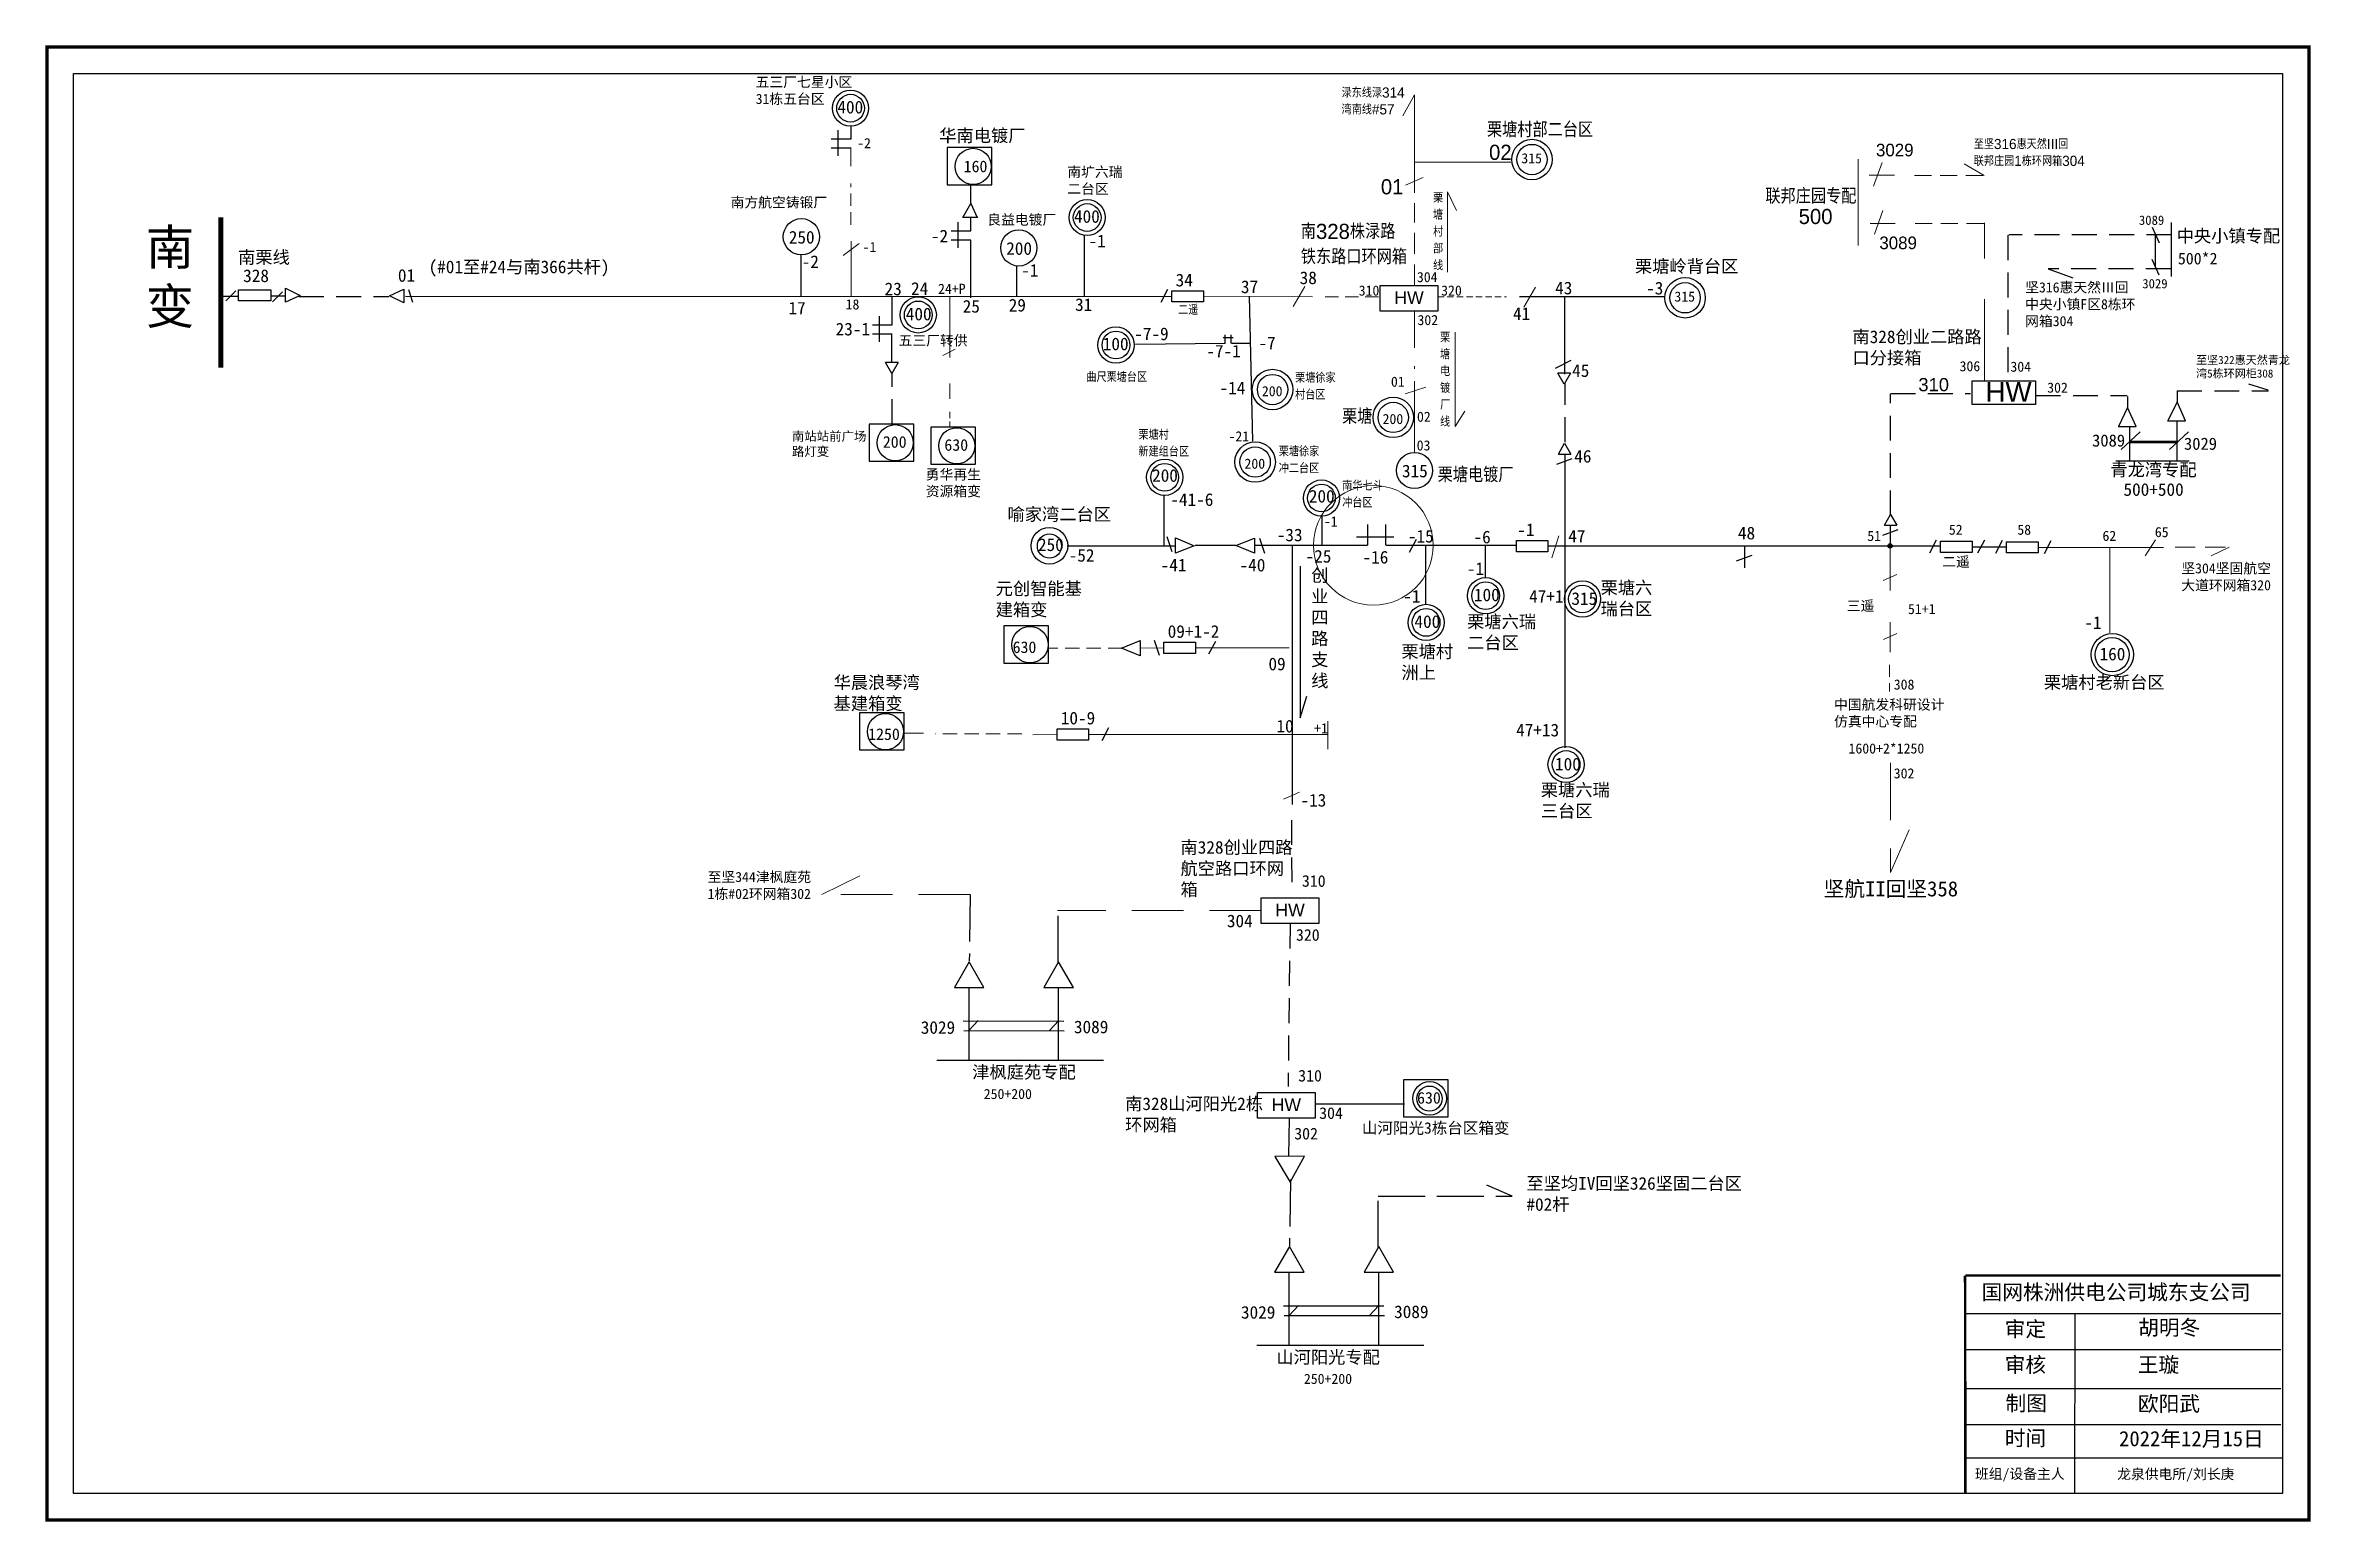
# Model space of a CAD drawing. Extents: x -39 to 409, y -111 to 181.
import ezdxf

# ---------------------------------------------------------------- set-up
doc = ezdxf.new("R2010")
doc.units = 0
doc.header["$LTSCALE"] = 0.774411
doc.linetypes.add('ACAD_ISO02W100', pattern=[15, 12, -3])
doc.linetypes.add('DASHED2', pattern=[9.525, 6.35, -3.175])
doc.layers.get('0').update_dxf_attribs({"linetype": 'CONTINUOUS'})
doc.layers.add('0-RefEdit0', color=7, linetype='CONTINUOUS')
doc.styles.add('hztxt_txtstyle_2.00_0_0', font='', dxfattribs={"height": 2, "bigfont": 'hztxt.shx'})
doc.styles.add('hztxt_txtstyle_2.50_0_0', font='', dxfattribs={"height": 2.5, "bigfont": 'hztxt.shx'})
doc.styles.add('hztxt_txtstyle_200.00_0_0200', font='', dxfattribs={"height": 200, "bigfont": 'hztxt.shx'})
doc.styles.add('hztxt_txtstyle_250.00_0_0250', font='', dxfattribs={"height": 250, "bigfont": 'hztxt.shx'})
doc.styles.add('hztxt_txtstyle_3.00_0_0', font='', dxfattribs={"height": 3, "bigfont": 'hztxt.shx'})
doc.styles.add('hztxt_txtstyle_300.00_0_0300', font='', dxfattribs={"height": 300, "bigfont": 'hztxt.shx'})
doc.styles.add('SimSun_txtstyle_1.60_0_0', font='simsun.ttc', dxfattribs={"height": 1.6})
doc.styles.add('SimSun_txtstyle_2.00_0_0', font='simsun.ttc', dxfattribs={"height": 2})
doc.styles.add('SimSun_txtstyle_2.30_0_0', font='', dxfattribs={"height": 2.3})
doc.styles.add('SimSun_txtstyle_2.50_0_0', font='', dxfattribs={"height": 2.5})
doc.styles.add('SimSun_txtstyle_200.00_0_0200', font='simsun.ttc', dxfattribs={"height": 200})
doc.styles.add('SimSun_txtstyle_3.00_0_0', font='', dxfattribs={"height": 3})
doc.styles.get("Standard").update_dxf_attribs({"font": '', "height": 2.5})
doc.styles.add('仿宋_txtstyle_2.00_0_0', font='simsun.ttc', dxfattribs={"height": 2})
doc.styles.add('仿宋_txtstyle_2.50_0_0', font='simsun.ttc', dxfattribs={"height": 2.5})
doc.styles.add('仿宋_txtstyle_200.00_0_0200', font='simsun.ttc', dxfattribs={"height": 200})
doc.styles.add('仿宋_txtstyle_3.00_0_0', font='simsun.ttc', dxfattribs={"height": 3})
doc.styles.add('字体', font='', dxfattribs={"height": 2.5})
doc.styles.add('宋体_txtstyle_2.00_0_0', font='SIMSUN.TTC', dxfattribs={"height": 2})
doc.styles.add('宋体_txtstyle_200.00_0_0200', font='SIMSUN.TTC', dxfattribs={"height": 200})
doc.styles.add('宋体_txtstyle_3.00_0_0', font='SIMSUN.TTC', dxfattribs={"height": 3})
doc.styles.get('hztxt_txtstyle_2.00_0_0').set_extended_font_data('hztxt')
doc.styles.get('hztxt_txtstyle_2.50_0_0').set_extended_font_data('hztxt')
doc.styles.get('hztxt_txtstyle_200.00_0_0200').set_extended_font_data('hztxt')
doc.styles.get('hztxt_txtstyle_250.00_0_0250').set_extended_font_data('hztxt')
doc.styles.get('hztxt_txtstyle_3.00_0_0').set_extended_font_data('hztxt')
doc.styles.get('hztxt_txtstyle_300.00_0_0300').set_extended_font_data('hztxt')
doc.styles.get('SimSun_txtstyle_2.30_0_0').set_extended_font_data('SimSun')
doc.styles.get('SimSun_txtstyle_2.50_0_0').set_extended_font_data('SimSun')
doc.styles.get('SimSun_txtstyle_3.00_0_0').set_extended_font_data('SimSun')
doc.styles.get('Standard').set_extended_font_data('SimSun')
doc.styles.get('字体').set_extended_font_data('SimSun')

msp = doc.modelspace()

# ---------------------------------------------------------------- hatches: boundary and pattern name
at = {"linetype": 'Continuous'}
h = msp.add_hatch(color=0, dxfattribs=at)
edge = h.paths.add_edge_path()
edge.add_arc((326.1, 82.16), 0.427, 0, 360)

# ---------------------------------------------------------------- linework, layer by layer
at = {"color": 7, "linetype": 'Continuous', "lineweight": 0, "ltscale": 1.30348}
for p, q in [((232.05, 171.31), (229.76, 167.14)), ((232.05, 151.92), (232.05, 171.31)), ((232.05, 158.01), (251.15, 158.01)), ((230.28, 153.45), (233.8, 155.01))]:
    msp.add_line(p, q, dxfattribs=at)
at = {"color": 0, "linetype": 'Continuous'}
for p, q in [((116.78, 162.61), (120.7, 162.61)), ((118.18, 159.27), (118.18, 164.34)), ((120.7, 162.61), (120.7, 165.14)), ((120.7, 160.77), (116.78, 160.77)), ((144.39, 149.7), (144.39, 153.5)), ((142.77, 147.06), (144.39, 149.82)), ((144.39, 149.82), (145.65, 147.06)), ((140.47, 144.41), (144.39, 144.41)), ((141.86, 141.07), (141.86, 146.14)), ((145.77, 147.06), (142.77, 147.06)), ((144.39, 144.41), (144.39, 146.94)), ((166.83, 131.44), (166.83, 143.45)), ((379.33, 141.97), (377.95, 145.08)), ((378.59, 137.32), (378.59, 143.6)), ((381.73, 135.42), (381.73, 146.1)), ((144.39, 142.57), (140.47, 142.57)), ((153.44, 131.46), (153.44, 137.47)), ((379.31, 135.68), (377.93, 138.8)), ((128.83, 125.87), (128.83, 131.41)), ((124.91, 125.87), (128.83, 125.87)), ((126.31, 122.53), (126.31, 127.59)), ((128.83, 124.02), (124.91, 124.02)), ((128.79, 118.48), (128.79, 124.02)), ((194.66, 122.2), (176.96, 122))]:
    msp.add_line(p, q, dxfattribs=at)
at = {"color": 7, "linetype": 'Continuous', "lineweight": 0, "ltscale": 0.431174}
msp.add_line((120.68, 157.23), (120.68, 160.72), dxfattribs=at)
at = {"color": 7, "linetype": 'Continuous', "lineweight": 0, "ltscale": 1.012684}
msp.add_line((319.81, 141.56), (319.81, 158.58), dxfattribs=at)
at = {"color": 7, "linetype": 'DASHED2', "lineweight": 0, "ltscale": 1.012684}
for p, q in [((324.5, 157.97), (322.68, 152.91)), ((326.94, 155.44), (319.74, 155.44)), ((324.67, 148.45), (322.85, 143.39)), ((327.11, 145.92), (319.9, 145.92))]:
    msp.add_line(p, q, dxfattribs=at)
at = {"color": 7, "linetype": 'Continuous', "lineweight": 0, "ltscale": 0.506594}
msp.add_line((344.69, 155.38), (340.74, 157.66), dxfattribs=at)
at = {"color": 7, "linetype": 'DASHED2', "lineweight": 0, "ltscale": 0.502921}
msp.add_line((120.64, 145.65), (120.64, 153.79), dxfattribs=at)
at = {"color": 7, "linetype": 'DASHED2', "lineweight": 0, "ltscale": 0.689216}
for p, q in [((330.9, 155.38), (344.69, 155.38)), ((331.04, 145.92), (344.83, 145.92))]:
    msp.add_line(p, q, dxfattribs=at)
at = {"color": 7, "linetype": 'DASHED2', "lineweight": 0, "ltscale": 0.844655}
msp.add_line((232.08, 133.65), (232.08, 149.88), dxfattribs=at)
at = {"color": 2, "linetype": 'Continuous', "lineweight": 0, "ltscale": 1.117524, "true_color": 0xffff00}
for p, q in [((238.61, 136.27), (238.61, 152.15)), ((238.61, 152.15), (240.4, 148.45))]:
    msp.add_line(p, q, dxfattribs=at)
at = {"color": 7, "linetype": 'DASHED2', "lineweight": 0, "ltscale": 3.281096}
msp.add_line((344.76, 114.8), (344.76, 146.01), dxfattribs=at)
at = {"linetype": 'DASHED2'}
for p, q in [((349.34, 143.58), (349.34, 114.79)), ((381.71, 143.62), (349.6, 143.62)), ((381.58, 136.9), (357.33, 136.9)), ((11.54, 131.49), (29.35, 131.49)), ((128.82, 106.25), (128.82, 116.29)), ((261.84, 102.67), (261.84, 114.46)), ((326.17, 88.23), (326.17, 112.23))]:
    msp.add_line(p, q, dxfattribs=at)
at = {"linetype": 'Continuous'}
for p, q in [((110.83, 131.4), (110.83, 139.62)), ((357.33, 136.9), (362.2, 135.17)), ((-0.9, 132.61), (-2.88, 130.63)), ((6.01, 131.56), (8.85, 131.56)), ((8.33, 132.39), (6.35, 130.41)), ((8.89, 133.09), (11.77, 131.65)), ((8.89, 130.33), (8.89, 133.09)), ((11.77, 131.65), (8.89, 130.33)), ((29.44, 131.62), (32.32, 132.93)), ((32.32, 130.18), (29.44, 131.62)), ((32.32, 132.93), (32.32, 130.18)), ((34.07, 130.29), (33.26, 132.8)), ((183.25, 132.83), (181.91, 130.26)), ((194.23, 123.37), (196.24, 123.37)), ((194.67, 122.18), (194.67, 123.88)), ((195.87, 122.21), (195.87, 123.91)), ((195.88, 122.23), (199.52, 122.23)), ((262.98, 118.79), (259.9, 117.25)), ((263.2, 99.4), (260.13, 98.24)), ((182.62, 82.14), (182.62, 92.28)), ((213.79, 88.06), (213.79, 82.35)), ((222.77, 86.37), (222.76, 82.32)), ((226.34, 86.37), (226.34, 82.31)), ((327.65, 85.35), (324.57, 84.2)), ((326.1, 86.22), (326.1, 82.16)), ((200.43, 82.31), (222.76, 82.31)), ((207.91, 82.35), (207.91, 31.02)), ((220.6, 83.98), (228.01, 83.98)), ((226.48, 82.28), (248.35, 82.28)), ((232.38, 83.44), (231.04, 80.88)), ((234.27, 82.19), (234.27, 70.61)), ((246.04, 82.31), (246.04, 75.82)), ((248.4, 82.28), (252.24, 82.28)), ((258.46, 82.15), (336.07, 82.15)), ((297.31, 82.09), (297.31, 77.85)), ((335.21, 83.32), (333.87, 80.75)), ((342.29, 81.97), (349, 81.95)), ((344.74, 83.32), (343.39, 80.75)), ((348.26, 83.22), (346.92, 80.66)), ((357.86, 83.15), (356.52, 80.59)), ((209.48, 78.15), (209.48, 48.21)), ((298.77, 80.28), (295.7, 79.13)), ((192.72, 63.3), (191.38, 60.74)), ((209.48, 48.21), (210.79, 52.48)), ((171.6, 46.18), (170.25, 43.62)), ((143.97, -5.17), (143.97, -19.4)), ((161.66, -5.16), (161.66, -19.39)), ((142.88, -11.73), (162.73, -11.75)), ((144, -13.64), (145.84, -11.66)), ((159.91, -13.62), (161.75, -11.64)), ((143, -13.64), (162.86, -13.65)), ((137.63, -19.51), (170.62, -19.51)), ((212.41, -28.09), (230.09, -28.09)), ((251.42, -46.35), (246.4, -44.17)), ((207.26, -61.47), (207.26, -75.7)), ((224.96, -61.47), (224.96, -75.7)), ((206.17, -68.04), (226.03, -68.05)), ((206.3, -69.94), (226.15, -69.95)), ((207.29, -69.95), (209.13, -67.96)), ((223.21, -69.93), (225.04, -67.94)), ((340.96, -69.55), (403.32, -69.55)), ((362.6, -69.56), (362.53, -105.11)), ((200.92, -75.81), (233.91, -75.81)), ((340.96, -76.65), (403.32, -76.65)), ((340.96, -84.4), (403.32, -84.4)), ((340.96, -91.51), (403.32, -91.51)), ((341.22, -98.08), (403.59, -98.08))]:
    msp.add_line(p, q, dxfattribs=at)
at = {"color": 7, "linetype": 'Continuous', "lineweight": 0, "ltscale": 0.905258}
for p, q in [((122.28, 141.94), (119.11, 139.58)), ((120.69, 131.41), (120.69, 142.38))]:
    msp.add_line(p, q, dxfattribs=at)
at = {"color": 0}
for p, q in [((144.41, 131.2), (144.41, 142.59)), ((400.8, 112.93), (397.03, 114.1)), ((375.53, 104.69), (371.76, 101.19)), ((385.09, 104.69), (381.32, 101.19)), ((373.26, 102.59), (382.82, 102.59)), ((373.53, 102.84), (383.09, 102.84)), ((196.71, 82.26), (188.72, 82.26))]:
    msp.add_line(p, q, dxfattribs=at)
at = {"linetype": 'ACAD_ISO02W100'}
for p, q in [((-0.41, 131.47), (-3.5, 131.47)), ((144.24, 13.24), (144.07, 0.13)), ((161.61, -0.27), (161.61, 9.95)), ((207.26, -38.42), (207.4, -31.02)), ((207.54, -43.07), (207.36, -56.18)), ((224.9, -56.57), (224.9, -46.35)), ((224.9, -46.35), (251.42, -46.35))]:
    msp.add_line(p, q, dxfattribs=at)
for p, q in [((184.07, 131.39), (32.65, 131.45)), ((281.57, 131.38), (252.82, 131.41)), ((128.76, 116.25), (127.5, 118.39)), ((129.98, 118.41), (128.76, 116.25)), ((261.67, 114.16), (260.43, 116.31)), ((262.91, 116.31), (261.67, 114.16)), ((260.52, 100.28), (261.74, 102.44)), ((261.74, 102.44), (263, 100.3)), ((261.78, 100.2), (261.78, 42.25)), ((324.97, 86.24), (326.19, 88.4)), ((326.19, 88.4), (327.45, 86.26))]:
    msp.add_line(p, q)
at = {"color": 7, "linetype": 'Continuous', "lineweight": 0, "ltscale": 0.271713}
msp.add_line((140.2, 131.4), (140.2, 119.41), dxfattribs=at)
at = {"color": 7, "linetype": 'Continuous', "lineweight": 0, "ltscale": 1.125086}
msp.add_line((190.34, 131.48), (211.93, 131.38), dxfattribs=at)
at = {"color": 7, "linetype": 'Continuous', "lineweight": 0, "ltscale": 0.96458}
for p, q in [((210.39, 133.41), (208.07, 129.45)), ((255.98, 133.29), (253.67, 129.33))]:
    msp.add_line(p, q, dxfattribs=at)
at = {"color": 7, "linetype": 'DASHED2', "lineweight": 0, "ltscale": 0.535878}
msp.add_line((214.42, 131.4), (225.06, 131.4), dxfattribs=at)
at = {"color": 7, "linetype": 'DASHED2', "lineweight": 0, "ltscale": 0.255238}
msp.add_line((236.68, 131.37), (250.28, 131.41), dxfattribs=at)
at = {"color": 7}
for p, q in [((261.7, 131.37), (261.71, 116.12)), ((129.98, 118.41), (127.5, 118.39)), ((262.91, 116.31), (260.43, 116.31)), ((260.52, 100.28), (263, 100.3)), ((370.73, 98.98), (385.2, 98.98)), ((324.97, 86.24), (327.45, 86.26))]:
    msp.add_line(p, q, dxfattribs=at)
at = {"color": 7, "linetype": 'DASHED2', "lineweight": 0, "ltscale": 1.478544}
msp.add_line((232.1, 128.58), (232.1, 117.18), dxfattribs=at)
at = {"color": 7, "linetype": 'Continuous', "lineweight": 0, "ltscale": 0.308205}
msp.add_line((138.82, 119.79), (141.25, 121.05), dxfattribs=at)
at = {"color": 2, "linetype": 'Continuous', "lineweight": 0, "ltscale": 0.652065, "true_color": 0xffff00}
for p, q in [((240.14, 124.39), (240.14, 105.74)), ((240.14, 105.74), (242.03, 108.8))]:
    msp.add_line(p, q, dxfattribs=at)
at = {"color": 7, "linetype": 'Continuous', "lineweight": 0, "ltscale": 0.856125}
msp.add_line((140.2, 114.24), (140.2, 111.26), dxfattribs=at)
at = {"color": 7, "linetype": 'Continuous', "lineweight": 0, "ltscale": 0.652065}
msp.add_line((234.34, 113.56), (230.23, 112.19), dxfattribs=at)
at = {"color": 7, "linetype": 'Continuous', "lineweight": 0, "ltscale": 0.760568}
msp.add_line((232.06, 114.75), (232.06, 100.65), dxfattribs=at)
at = {"color": 0, "linetype": 'DASHED2'}
for p, q in [((326.21, 112.27), (341.96, 112.27)), ((382.82, 112.82), (400.88, 112.82)), ((354.88, 111.91), (372.94, 111.91))]:
    msp.add_line(p, q, dxfattribs=at)
at = {"color": 0, "linetype": 'ByBlock', "lineweight": -2}
for p, q in [((382.82, 112.82), (382.82, 110.64)), ((373.05, 111.71), (373.05, 109.53)), ((373.43, 105.76), (373.43, 98.98)), ((382.78, 106.8), (382.78, 98.98))]:
    msp.add_line(p, q, dxfattribs=at)
at = {"color": 7, "linetype": 'DASHED2', "lineweight": 0, "ltscale": 0.264236}
msp.add_line((140.25, 108.69), (140.25, 105.7), dxfattribs=at)
at = {"color": 0, "lineweight": -2}
for p, q in [((373.05, 109.53), (371.23, 105.75)), ((374.72, 105.75), (373.05, 109.53)), ((382.82, 110.64), (381, 106.86)), ((384.49, 106.86), (382.82, 110.64)), ((371.19, 105.75), (374.72, 105.75)), ((380.96, 106.86), (384.49, 106.86))]:
    msp.add_line(p, q, dxfattribs=at)
at = {"color": 0, "linetype": 'ByBlock', "ltscale": 2}
for p, q in [((184.89, 82.14), (163.42, 82.14)), ((184.19, 80.99), (183.21, 83.93)), ((184.84, 80.73), (184.84, 83.73)), ((184.84, 83.73), (188.52, 82.2)), ((188.52, 82.2), (184.84, 80.73)), ((196.75, 82.24), (200.43, 83.71)), ((200.43, 80.7), (196.75, 82.24)), ((200.43, 83.71), (200.43, 80.7)), ((201.41, 83.71), (202.4, 80.76)), ((174.16, 61.98), (177.84, 63.45)), ((177.84, 63.45), (177.84, 60.45)), ((180.59, 63.52), (181.58, 60.58)), ((177.84, 60.45), (174.16, 61.98))]:
    msp.add_line(p, q, dxfattribs=at)
at = {"color": 7, "linetype": 'Continuous', "lineweight": 0, "ltscale": 1.034338}
msp.add_line((260.59, 84.15), (259.25, 79.81), dxfattribs=at)
at = {"color": 7, "linetype": 'Continuous', "lineweight": 0, "ltscale": 1.040413}
msp.add_line((326.1, 82.16), (326.1, 73.35), dxfattribs=at)
at = {"color": 7, "linetype": 'Continuous', "lineweight": 0, "ltscale": 1.188643}
msp.add_line((355.35, 81.88), (380.12, 81.88), dxfattribs=at)
at = {"color": 7, "linetype": 'Continuous', "lineweight": 0, "ltscale": 2.429004}
msp.add_line((369.56, 81.94), (369.56, 65.01), dxfattribs=at)
at = {"color": 7, "linetype": 'Continuous', "lineweight": 0, "ltscale": 1.100595}
msp.add_line((378.59, 83.39), (376.5, 80.2), dxfattribs=at)
at = {"color": 7, "linetype": 'DASHED2', "lineweight": 0, "ltscale": 0.80897}
for p, q in [((382.42, 81.93), (393.14, 81.93)), ((393.14, 81.93), (389.33, 80.05))]:
    msp.add_line(p, q, dxfattribs=at)
at = {"color": 7, "linetype": 'Continuous', "lineweight": 0, "ltscale": 0.321115}
for p, q in [((327.41, 76.52), (324.75, 75.33)), ((327.46, 64.85), (324.79, 63.66))]:
    msp.add_line(p, q, dxfattribs=at)
at = {"color": 7, "linetype": 'Continuous', "lineweight": 0, "ltscale": 0.535192}
msp.add_line((326.1, 67.11), (326.1, 61.19), dxfattribs=at)
at = {"color": 7, "linetype": 'DASHED2', "lineweight": 0, "ltscale": 0.576206}
for p, q in [((174.33, 61.96), (159.57, 61.96)), ((154.43, 45.03), (137.42, 45.03))]:
    msp.add_line(p, q, dxfattribs=at)
at = {"color": 7, "linetype": 'DASHED2', "lineweight": 0, "ltscale": 1.411059}
for p, q in [((182.54, 62.02), (177.77, 61.97)), ((161.42, 44.9), (156.64, 44.85))]:
    msp.add_line(p, q, dxfattribs=at)
at = {"color": 7, "linetype": 'Continuous', "lineweight": 0, "ltscale": 0.507981}
for p, q in [((188.77, 62.02), (207.32, 62.02)), ((167.64, 44.9), (207.92, 44.9))]:
    msp.add_line(p, q, dxfattribs=at)
at = {"color": 7, "linetype": 'DASHED2', "lineweight": 0, "ltscale": 0.495548}
msp.add_line((326, 58.69), (326, 53.38), dxfattribs=at)
at = {"color": 7, "linetype": 'DASHED2', "lineweight": 0, "ltscale": 1.008632}
msp.add_line((135.01, 45.12), (131.14, 45.12), dxfattribs=at)
at = {"color": 7, "linetype": 'Continuous', "lineweight": 0, "ltscale": 0.886306}
msp.add_line((207.92, 44.9), (214.94, 44.9), dxfattribs=at)
at = {"color": 7, "linetype": 'Continuous', "lineweight": 0, "ltscale": 0.151973}
msp.add_line((214.97, 47.54), (214.97, 41.99), dxfattribs=at)
at = {"color": 7, "linetype": 'DASHED2', "lineweight": 0, "ltscale": 2.294203}
for p, q in [((326.19, 39.26), (326.19, 17.58)), ((326.19, 17.58), (329.87, 26.07))]:
    msp.add_line(p, q, dxfattribs=at)
at = {"color": 7, "linetype": 'Continuous', "lineweight": 0, "ltscale": 0.582436}
msp.add_line((209.37, 33.47), (206.16, 32.13), dxfattribs=at)
at = {"color": 7, "linetype": 'DASHED2'}
for p, q in [((207.74, 27.98), (207.83, 13.8)), ((207.47, 7.53), (207.08, -24.69))]:
    msp.add_line(p, q, dxfattribs=at)
at = {"color": 7, "linetype": 'DASHED2', "lineweight": 0, "ltscale": 2.081638}
for p, q in [((114.92, 13.24), (122.42, 16.98)), ((144.24, 13.24), (114.92, 13.24)), ((201.77, 10.07), (161.54, 10.07))]:
    msp.add_line(p, q, dxfattribs=at)
at = {"linetype": 'Continuous', "const_width": 0.65}
msp.add_lwpolyline([(-38.25, 180.78), (408.91, 180.78), (408.91, -110.37), (-38.25, -110.37)], close=True, dxfattribs=at)
at = {"linetype": 'Continuous'}
for points in [[(-32.99, 175.52), (403.65, 175.52), (403.65, -105.11), (-32.99, -105.11)], [(184.11, 132.58), (190.34, 132.58), (190.34, 130.39), (184.11, 130.39)], [(252.24, 83.2), (258.47, 83.2), (258.47, 81), (252.24, 81)], [(336.07, 83.07), (342.29, 83.07), (342.29, 80.88), (336.07, 80.88)], [(349.12, 82.98), (355.35, 82.98), (355.35, 80.78), (349.12, 80.78)], [(182.54, 63.12), (188.77, 63.12), (188.77, 60.92), (182.54, 60.92)], [(161.42, 46), (167.64, 46), (167.64, 43.8), (161.42, 43.8)], [(144.05, -0.03), (141.12, -5.1), (146.98, -5.1)], [(161.74, -0.02), (158.81, -5.09), (164.67, -5.09)], [(210.33, -38.47), (204.48, -38.54), (207.47, -43.58)], [(207.34, -56.33), (204.41, -61.4), (210.27, -61.4)], [(225.04, -56.33), (222.11, -61.4), (227.96, -61.4)]]:
    msp.add_lwpolyline(points, close=True, dxfattribs=at)
for points, const_width in [([(-3.9, 117.42), (-3.9, 147.11)], 1), ([(340.92, -62.05), (340.98, -105.11)], 0.5), ([(340.96, -62.05), (403.32, -62.05)], 0.5)]:
    msp.add_lwpolyline(points, dxfattribs=dict(at, const_width=const_width))
at = {"color": 0, "linetype": 'ACAD_ISO02W100'}
msp.add_lwpolyline([(5.99, 132.8), (5.99, 130.59), (-0.41, 130.59), (-0.41, 132.8)], close=True, dxfattribs=at)
for points in [[(225.28, 133.65), (236.68, 133.65), (236.68, 128.58), (225.28, 128.58)], [(201.77, 12.6), (213.17, 12.6), (213.17, 7.53), (201.77, 7.53)], [(201.03, -25.89), (212.43, -25.89), (212.43, -30.96), (201.03, -30.96)]]:
    msp.add_lwpolyline(points, close=True)
at = {"color": 0, "linetype": 'Continuous'}
msp.add_lwpolyline([(354.87, 114.8), (354.87, 110.1), (342.35, 110.1), (342.35, 114.8)], close=True, dxfattribs=at)
at = {"linetype": 'Continuous'}
for centre, radius in [((120.6, 168.68), 3.58), ((120.6, 168.68), 2.74), ((167.37, 147.07), 3.58), ((167.37, 147.07), 2.74), ((110.88, 143.27), 3.58), ((153.86, 141.05), 3.58), ((133.98, 127.82), 3.58), ((133.98, 127.82), 2.74), ((173.07, 121.87), 3.58), ((173.07, 121.87), 2.74), ((182.7, 95.73), 3.58), ((232.09, 97.07), 3.58), ((182.7, 95.73), 2.74), ((213.69, 91.62), 3.58), ((213.69, 91.62), 2.74), ((246.15, 72.32), 3.58), ((246.15, 72.32), 2.74), ((265.28, 71.67), 3.58), ((265.28, 71.67), 2.74), ((234.38, 67.04), 3.58), ((234.38, 67.04), 2.74), ((262.05, 38.96), 3.58), ((262.05, 38.96), 2.74), ((235.08, -27.03), 3.32)]:
    msp.add_circle(centre, radius, dxfattribs=at)
at = {"color": 7}
for centre, radius in [((255.31, 158.53), 4), ((255.31, 158.53), 3), ((285.57, 131.2), 4), ((285.57, 131.2), 3), ((204.02, 113.07), 4), ((204.02, 113.07), 3), ((227.88, 107.56), 4), ((227.88, 107.56), 3), ((200.58, 98.74), 4), ((200.58, 98.74), 3)]:
    msp.add_circle(centre, radius, dxfattribs=at)
at = {"color": 0, "linetype": 'Continuous'}
for centre, radius in [((144.84, 157.17), 3.58), ((129.43, 102.55), 3.58), ((141.6, 101.95), 3.58), ((156.07, 62.64), 3.58), ((127.51, 45.45), 3.58), ((235.04, -27.08), 2.49)]:
    msp.add_circle(centre, radius, dxfattribs=at)
at = {"color": 12, "linetype": 'Continuous', "lineweight": 0, "ltscale": 0.826269, "true_color": 0xc00000}
msp.add_circle((223.96, 82.28), 11.82, dxfattribs=at)
at = {"color": 0}
for centre, radius in [((159.91, 82.2), 3.63), ((159.92, 82.15), 2.39)]:
    msp.add_circle(centre, radius, dxfattribs=at)
at = {"color": 1, "linetype": 'Continuous'}
msp.add_circle((326.1, 82.16), 0.427, dxfattribs=at)
at = {"color": 7, "linetype": 'Continuous'}
for centre, radius in [((370.02, 60.68), 4.18), ((369.98, 60.67), 3.37)]:
    msp.add_circle(centre, radius, dxfattribs=at)
at = {"layer": '0-RefEdit0', "ltscale": 2}
msp.add_line((200.09, 102.84), (199.49, 131.54), dxfattribs=at)
at = {"layer": '0-RefEdit0', "color": 0, "linetype": 'ByBlock', "ltscale": 2}
for points in [[(148.52, 160.88), (139.68, 160.88), (139.68, 153.56), (148.52, 153.56)], [(133.12, 106.25), (124.27, 106.25), (124.27, 98.93), (133.12, 98.93)], [(145.28, 105.66), (136.44, 105.66), (136.44, 98.34), (145.28, 98.34)], [(159.75, 66.34), (150.91, 66.34), (150.91, 59.02), (159.75, 59.02)], [(131.19, 49.15), (122.35, 49.15), (122.35, 41.83), (131.19, 41.83)], [(238.73, -23.37), (229.89, -23.37), (229.89, -30.69), (238.73, -30.69)]]:
    msp.add_lwpolyline(points, close=True, dxfattribs=at)

# ---------------------------------------------------------------- texts
for s, height, p in [('400', 2.5, (118, 167.64)), ('400', 2.5, (164.77, 146.03)), ('-1', 2.5, (167.63, 141.17)), ('-2', 2.5, (110.94, 137.09)), ('-1', 2.5, (154.32, 135.37)), ('34', 2.5, (184.86, 133.46)), ('43', 2.5, (259.88, 131.89)), ('17', 2.5, (108.33, 127.91)), ('23', 2.5, (127.33, 131.72)), ('24', 2.5, (132.56, 131.78)), ('24+P', 2, (137.9, 131.98)), ('29', 2.5, (151.87, 128.49)), ('31', 2.5, (164.99, 128.6)), ('-3', 2.5, (277.87, 131.86)), ('23-1', 2.5, (117.65, 123.77)), ('400', 2.5, (131.52, 126.75)), ('41', 2.5, (251.55, 126.81)), ('100', 2.5, (170.46, 120.84)), ('-7-9', 2.5, (176.68, 122.83)), ('-7-1', 2.5, (190.93, 119.41)), ('-7', 2.5, (201.23, 121.01)), ('-1', 2.5, (364.5, 65.75)), ('09+1-2', 2.5, (183.29, 64)), ('10-9', 2.5, (162.16, 46.88))]:
    msp.add_text(s, height=height).set_placement(p)
at = {"color": 7}
for s, height, p in [('315', 2, (253.2, 157.78)), ('37', 2.5, (197.77, 132.13)), ('38', 2.5, (209.38, 133.91)), ('315', 2, (283.46, 130.45)), ('-14', 2.5, (193.54, 112.13)), ('200', 2, (201.91, 111.75)), ('200', 2, (225.77, 106.25)), ('200', 2, (198.47, 97.42))]:
    msp.add_text(s, height=height, dxfattribs=at).set_placement(p)
for s, style, p in [('南方航空铸锻厂', '仿宋_txtstyle_2.00_0_0', (96.89, 149.07)), ('良益电镀厂', '字体', (147.62, 145.65)), ('五三厂转供', '字体', (130.1, 121.78)), ('曲尺栗塘台区', 'hztxt_txtstyle_2.00_0_0', (167.22, 114.56))]:
    msp.add_text(s, height=2, dxfattribs=dict(style=style)).set_placement(p)
at = {"color": 0}
for s, p in [('-2', (136.48, 142.16)), ('25', (142.77, 128.27))]:
    msp.add_text(s, height=2.5, dxfattribs=at).set_placement(p)
at = {"color": 7, "style": '字体'}
msp.add_text('栗塘岭背台区', height=2.5, dxfattribs=at).set_placement((275.65, 136.2))
at = {"color": 7, "linetype": 'Continuous', "lineweight": 0, "ltscale": 0.570466, "char_height": 2, "attachment_point": 1}
for s, insert, style in [('五三厂七星小区^M^J31栋五台区', (101.84, 174.85), '仿宋_txtstyle_200.00_0_0200'), ('-2', (121.9, 162.77), '仿宋_txtstyle_2.00_0_0'), ('-1', (122.99, 142.24), '仿宋_txtstyle_200.00_0_0200'), ('18', (119.62, 130.9), '仿宋_txtstyle_200.00_0_0200')]:
    msp.add_mtext(s, dxfattribs=dict(at, insert=insert, style=style))
at = {"color": 1, "linetype": 'Continuous', "lineweight": 0, "ltscale": 2.345343, "true_color": 0xff0000, "insert": (217.67, 172.78), "char_height": 2, "attachment_point": 1, "style": 'hztxt_txtstyle_2.00_0_0'}
msp.add_mtext('渌东线渌314^M^J湾南线#57', dxfattribs=at)
at = {"color": 7, "linetype": 'Continuous', "lineweight": 0, "ltscale": 1.30348, "insert": (246.4, 165.93), "char_height": 3, "attachment_point": 1, "style": 'hztxt_txtstyle_3.00_0_0'}
msp.add_mtext('栗塘村部二台区', dxfattribs=at)
at = {"attachment_point": 1}
for s, insert, char_height, width, style in [('华南电镀厂', (138.13, 164.53), 2.5, 18.3744, '字体'), ('{\\fSimSun|b0|i0|c134|p2;南圹六瑞二台区}', (163.44, 157.08), 2, 12.533, '字体'), ('{\\fSimSun|b0|i0|c134|p2;南站站前广场路灯变}', (109.01, 104.75), 1.8, 16.2743, '字体'), ('栗塘村^M^J新建组台区', (177.51, 105.16), 2, 27.9495, 'hztxt_txtstyle_2.00_0_0'), ('315', (229.6, 98.22), 2.5, 4.9053, 'SimSun_txtstyle_2.50_0_0'), ('元创智能基建箱变', (149.29, 74.98), 2.5, 18.3744, 'SimSun_txtstyle_2.50_0_0'), ('栗塘六瑞台区', (268.86, 75.17), 2.5, 12.9548, '字体'), ('栗塘六瑞二台区', (242.48, 68.46), 2.5, 14.6659, '字体'), ('华晨浪琴湾基建箱变', (117.25, 56.43), 2.5, 18.3744, 'SimSun_txtstyle_2.50_0_0'), ('100', (259.86, 40.29), 2.5, 6.5195, 'SimSun_txtstyle_2.50_0_0'), ('栗塘六瑞三台区', (257.04, 35.19), 2.5, 14.6659, '字体'), ('南328创业四路航空路口环网箱                                       ', (185.82, 23.84), 2.5, 22.6522, 'SimSun_txtstyle_2.50_0_0'), ('南328山河阳光2栋环网箱', (174.88, -26.84), 2.5, 27.9495, 'SimSun_txtstyle_2.50_0_0'), ('山河阳光3栋台区箱变', (221.69, -31.75), 2.25, 42.0798, '字体')]:
    msp.add_mtext(s, dxfattribs=dict(at, insert=insert, char_height=char_height, width=width, style=style))
at = {"color": 7, "linetype": 'Continuous', "lineweight": 0, "ltscale": 1.117524, "char_height": 3, "attachment_point": 1, "style": 'hztxt_txtstyle_300.00_0_0300'}
for s, insert in [('02', (246.82, 161.46)), ('01', (225.43, 154.65))]:
    msp.add_mtext(s, dxfattribs=dict(at, insert=insert))
at = {"color": 7, "linetype": 'Continuous', "lineweight": 0, "ltscale": 1.339835, "attachment_point": 1}
for s, insert, char_height, style in [('3029', (323.3, 161.66), 2.5, 'hztxt_txtstyle_2.50_0_0'), ('联邦庄园专配', (301.44, 152.8), 3, 'hztxt_txtstyle_3.00_0_0'), ('500', (308.02, 148.78), 3, 'hztxt_txtstyle_300.00_0_0300'), ('3089', (323.97, 143.31), 2.5, 'hztxt_txtstyle_250.00_0_0250')]:
    msp.add_mtext(s, dxfattribs=dict(at, insert=insert, char_height=char_height, style=style))
at = {"color": 2, "linetype": 'Continuous', "lineweight": 0, "ltscale": 1.339835, "true_color": 0xffff00, "insert": (342.63, 162.6), "char_height": 2, "attachment_point": 1, "style": 'hztxt_txtstyle_2.00_0_0'}
msp.add_mtext('至坚316惠天然III回^M^J联邦庄园1栋环网箱304', dxfattribs=at)
at = {"color": 0, "attachment_point": 1}
for s, insert, char_height, width in [('160', (142.96, 158.33), 2.3, 4.9053), ('200', (126.98, 103.86), 2.3, 4.9053), ('3089', (366.02, 104.2), 2.4, 14.8084), ('3029', (384.19, 103.56), 2.4, 14.8084), ('青龙湾专配', (369.64, 98.47), 2.5, 54), ('500+500', (372.23, 94.56), 2.5, 54), ('-41-6', (183.82, 92.57), 2.5, 7.8834), ('250', (157.65, 83.65), 2.5, 3.8286), ('-52', (163.72, 81.55), 2.5, 7.8834), ('-41', (181.9, 79.62), 2.5, 7.8834), ('-40', (197.5, 79.62), 2.5, 7.8834), ('630', (232.59, -25.77), 2.3, 4.9053)]:
    msp.add_mtext(s, dxfattribs=dict(at, insert=insert, char_height=char_height, width=width))
at = {"color": 2, "linetype": 'Continuous', "lineweight": 0, "ltscale": 1.117524, "true_color": 0xffff00, "insert": (235.75, 151.98), "char_height": 2, "attachment_point": 1, "style": 'hztxt_txtstyle_2.00_0_0'}
msp.add_mtext('栗^M^J塘^M^J村^M^J部^M^J线', dxfattribs=at)
at = {"linetype": 'Continuous', "attachment_point": 1}
for s, insert, char_height, width, style in [('南 \\P变', (-18.72, 144.69), 7, 27.4955, '字体'), ('(#01至#24与南366共杆)', (37.19, 138.57), 2.5, 46.7533, '字体'), ('国网株洲供电公司城东支公司', (344.18, -63.84), 3, 82.0179, '仿宋_txtstyle_3.00_0_0'), ('审定', (348.75, -71.11), 3, 23.4615, '字体'), ('胡明冬', (375.15, -70.82), 3, 23.4615, 'SimSun_txtstyle_3.00_0_0'), ('审核', (348.75, -78.17), 3, 23.4615, '字体'), ('王璇', (375.06, -78.16), 3, 33.0539, 'SimSun_txtstyle_3.00_0_0'), ('制图', (348.91, -85.79), 3, 23.4615, '字体'), ('欧阳武', (375.09, -85.87), 3, 23.4615, 'SimSun_txtstyle_3.00_0_0'), ('时间', (348.75, -92.68), 3, 23.4615, '字体'), ('2022年12月15日', (371.36, -92.79), 3, 31.0475, 'SimSun_txtstyle_3.00_0_0')]:
    msp.add_mtext(s, dxfattribs=dict(at, insert=insert, char_height=char_height, width=width, style=style))
at = {"attachment_point": 1}
for s, insert, char_height, width in [('250', (108.39, 144.42), 2.5, 4.9053), ('3089', (375.28, 147.46), 1.84, 3.8702), ('200', (151.37, 142.2), 2.5, 4.9053), ('500*2', (382.99, 140.11), 2.3, 4.8377), ('3029', (375.95, 134.92), 1.84, 3.8702), ('200', (180.21, 97.33), 2.5, 4.9053), ('{\\fKaiTi_GB2312|b0|i0|c134|p49;喻家湾二台区}', (151.63, 89.67), 2.5, 22.8121), ('200', (211.2, 93.23), 2.5, 4.9053), ('{\\fKaiTi_GB2312|b0|i0|c134|p49;创\\P业\\P四\\P路\\P支\\P线}', (211.66, 77.61), 2.5, 22.8121), ('47+13', (252.17, 47.01), 2.5, 11.7057)]:
    msp.add_mtext(s, dxfattribs=dict(at, insert=insert, char_height=char_height, width=width))
at = {"color": 7, "linetype": 'Continuous', "lineweight": 0, "ltscale": 1.724574, "insert": (209.61, 145.83), "char_height": 3, "attachment_point": 1, "style": 'hztxt_txtstyle_300.00_0_0300'}
msp.add_mtext('南328株渌路^M^J铁东路口环网箱', dxfattribs=at)
at = {"color": 7, "attachment_point": 1}
for s, insert, char_height, width, style in [('中央小镇专配', (382.74, 144.69), 2.5, 22.4024, '字体'), ('栗塘徐家^M^J村台区', (208.48, 116.42), 2, 14.4423, 'hztxt_txtstyle_2.00_0_0'), ('630', (139.15, 103.27), 2.3, 4.9053, 'SimSun_txtstyle_2.30_0_0'), ('南华七斗^M^J冲台区', (217.79, 95.08), 2, 32.0995, 'hztxt_txtstyle_2.00_0_0'), ('-1', (214.16, 87.99), 2, 7.8834, 'SimSun_txtstyle_2.00_0_0'), ('51', (321.59, 85.14), 2, 20.3799, '宋体_txtstyle_2.00_0_0'), ('630', (152.64, 63.3), 2.3, 4.9053, 'SimSun_txtstyle_2.30_0_0'), ('栗塘村洲上', (229.49, 62.54), 2.5, 12.3859, '字体'), ('09', (203.21, 60.08), 2.5, 7.8834, 'SimSun_txtstyle_2.50_0_0'), ('1250', (124.08, 46.11), 2.3, 4.9053, 'SimSun_txtstyle_2.30_0_0'), ('10', (204.79, 47.79), 2.5, 7.8834, 'SimSun_txtstyle_2.50_0_0')]:
    msp.add_mtext(s, dxfattribs=dict(at, insert=insert, char_height=char_height, width=width, style=style))
at = {"color": 0, "linetype": 'Continuous', "insert": (-0.47, 140.47), "char_height": 2.5, "width": 10.4716, "attachment_point": 1, "style": '字体'}
msp.add_mtext('南栗线', dxfattribs=at)
at = {"color": 0, "linetype": 'Continuous', "insert": (0.53, 136.81), "char_height": 2.5, "width": 5.6554, "attachment_point": 1}
msp.add_mtext('328', dxfattribs=at)
at = {"linetype": 'Continuous', "insert": (31.12, 136.87), "char_height": 2.5, "width": 5.6554, "attachment_point": 1}
msp.add_mtext('01', dxfattribs=at)
at = {"color": 7, "linetype": 'Continuous', "lineweight": 0, "ltscale": 0.532276, "char_height": 2, "attachment_point": 1}
for s, insert, style in [('304', (232.56, 136.3), '仿宋_txtstyle_200.00_0_0200'), ('302', (232.67, 127.81), '仿宋_txtstyle_2.00_0_0')]:
    msp.add_mtext(s, dxfattribs=dict(at, insert=insert, style=style))
at = {"color": 2, "true_color": 0xffff00, "attachment_point": 1}
for s, insert, char_height, width, style in [('坚316惠天然Ⅲ回中央小镇F区8栋环网箱304', (352.79, 134.27), 2, 22.6522, 'SimSun_txtstyle_2.00_0_0'), ('至坚322惠天然青龙湾5栋环网柜308', (386.59, 119.71), 1.6, 20.0757, 'SimSun_txtstyle_1.60_0_0')]:
    msp.add_mtext(s, dxfattribs=dict(at, insert=insert, char_height=char_height, width=width, style=style))
at = {"color": 2, "linetype": 'Continuous', "lineweight": 0, "ltscale": 1.139916, "true_color": 0xffff00, "insert": (185.35, 129.85), "char_height": 2, "attachment_point": 1, "style": 'hztxt_txtstyle_200.00_0_0200'}
msp.add_mtext('二遥', dxfattribs=at)
at = {"color": 7, "linetype": 'DASHED2', "lineweight": 0, "ltscale": 0.844655, "char_height": 2, "attachment_point": 1}
for s, insert, style in [('310', (221.05, 133.64), 'SimSun_txtstyle_200.00_0_0200'), ('320', (237.35, 133.64), 'SimSun_txtstyle_2.00_0_0')]:
    msp.add_mtext(s, dxfattribs=dict(at, insert=insert, style=style))
at = {"color": 7, "linetype": 'Continuous', "char_height": 2.5, "attachment_point": 1}
for s, insert, width, style in [('{\\fArial|b0|i0|c0|p32;HW}', (228.09, 132.49), 10.9804, '字体'), ('160', (367.5, 62.05), 10.9804, '字体'), ('栗塘村老新台区', (356.49, 56.46), 26.1451, '字体'), ('{\\fArial|b0|i0|c0|p32;HW}', (204.57, 11.44), 10.9804, '字体'), ('{\\fArial|b0|i0|c0|p32;HW}', (203.83, -27.05), 10.9804, '字体'), ('{\\C0;山河阳光专配\\P}', (204.77, -76.93), 30.8097, 'SimSun_txtstyle_2.50_0_0')]:
    msp.add_mtext(s, dxfattribs=dict(at, insert=insert, width=width, style=style))
at = {"color": 2, "linetype": 'Continuous', "lineweight": 0, "ltscale": 0.652065, "true_color": 0xffff00, "insert": (237.14, 124.4), "char_height": 2, "attachment_point": 1, "style": 'hztxt_txtstyle_2.00_0_0'}
msp.add_mtext('栗^M^J塘^M^J电^M^J镀^M^J厂^M^J线', dxfattribs=at)
at = {"color": 0, "lineweight": -2, "insert": (318.65, 124.75), "char_height": 2.5, "width": 26.06, "attachment_point": 1, "style": '字体'}
msp.add_mtext('{\\fSimSun|b0|i0|c134|p2;南328创业二路路口分接箱}', dxfattribs=at)
at = {"color": 7, "char_height": 2.5, "attachment_point": 1}
for s, insert, width in [('45', (263.24, 118.07), 5.2556), ('46', (263.66, 101.13), 7.8038), ('-33', (204.85, 85.58), 7.8834), ('-15', (230.77, 85.33), 7.8834), ('-6', (243.75, 85.18), 7.8834), ('-1', (252.4, 86.6), 4.4593), ('47', (262.48, 85.34), 4.4593), ('48', (296.02, 85.96), 4.4593), ('-25', (210.55, 81.36), 7.8834), ('-16', (221.81, 81.18), 7.8834), ('-1', (242.42, 78.91), 4.4593), ('-1', (229.85, 73.45), 4.4593), ('100', (243.83, 73.74), 3.8286), ('47+1', (254.74, 73.44), 11.7057), ('315', (263.1, 73), 6.5195), ('400', (232.07, 68.46), 3.8286), ('-13', (209.54, 33.15), 7.8834)]:
    msp.add_mtext(s, dxfattribs=dict(at, insert=insert, width=width))
at = {"color": 7, "linetype": 'Continuous', "lineweight": 0, "ltscale": 1.012684, "insert": (339.83, 118.68), "char_height": 2, "attachment_point": 1, "style": '仿宋_txtstyle_2.00_0_0'}
msp.add_mtext('306', dxfattribs=at)
at = {"color": 7, "lineweight": -2, "char_height": 2, "width": 35.1144, "attachment_point": 1, "style": 'SimSun_txtstyle_2.00_0_0'}
for s, insert in [('304', (349.88, 118.59)), ('302', (357.15, 114.45))]:
    msp.add_mtext(s, dxfattribs=dict(at, insert=insert))
at = {"color": 7, "linetype": 'Continuous', "lineweight": 0, "ltscale": 0.652065, "attachment_point": 1}
for s, insert, char_height, style in [('01', (227.42, 115.62), 2, '仿宋_txtstyle_2.00_0_0'), ('栗塘', (217.76, 109.26), 3, 'hztxt_txtstyle_300.00_0_0300'), ('02', (232.57, 108.7), 2, '仿宋_txtstyle_2.00_0_0'), ('03', (232.51, 103.03), 2, '仿宋_txtstyle_2.00_0_0')]:
    msp.add_mtext(s, dxfattribs=dict(at, insert=insert, char_height=char_height, style=style))
at = {"color": 0, "lineweight": -2, "attachment_point": 1}
for s, insert, char_height, width in [('{\\fArial|b0|i0|c0|p32;310}', (331.68, 115.34), 2.6, 35.1144), ('{\\fArial|b0|i0|c0|p32;HW}', (344.94, 114.57), 3.9273, 44.9898)]:
    msp.add_mtext(s, dxfattribs=dict(at, insert=insert, char_height=char_height, width=width))
at = {"color": 7, "linetype": 'Continuous', "lineweight": 0, "ltscale": 0.66513, "char_height": 2, "attachment_point": 1}
for s, insert, style in [('-21', (195.31, 104.82), '仿宋_txtstyle_2.00_0_0'), ('栗塘徐家^M^J冲二台区', (205.25, 101.87), 'hztxt_txtstyle_2.00_0_0')]:
    msp.add_mtext(s, dxfattribs=dict(at, insert=insert, style=style))
at = {"color": 7, "linetype": 'DASHED2', "lineweight": 0, "ltscale": 0.733989, "insert": (135.46, 97.3), "char_height": 2, "attachment_point": 1, "style": 'SimSun_txtstyle_200.00_0_0200'}
msp.add_mtext('勇华再生^M^J资源箱变', dxfattribs=at)
at = {"color": 7, "linetype": 'Continuous', "lineweight": 0, "ltscale": 2.112689, "insert": (236.65, 97.73), "char_height": 3, "attachment_point": 1, "style": 'hztxt_txtstyle_300.00_0_0300'}
msp.add_mtext('栗塘电镀厂', dxfattribs=at)
at = {"color": 7, "linetype": 'Continuous', "lineweight": 0, "ltscale": 1.100595, "char_height": 2, "attachment_point": 1}
for s, insert, style in [('52', (337.71, 86.37), 'SimSun_txtstyle_200.00_0_0200'), ('58', (351.25, 86.37), 'SimSun_txtstyle_2.00_0_0'), ('62', (368.08, 85.16), 'SimSun_txtstyle_2.00_0_0'), ('65', (378.43, 85.9), 'SimSun_txtstyle_2.00_0_0')]:
    msp.add_mtext(s, dxfattribs=dict(at, insert=insert, style=style))
at = {"color": 2, "linetype": 'DASHED2', "lineweight": 0, "ltscale": 1.529366, "true_color": 0xffff00, "insert": (336.4, 80.04), "char_height": 2, "attachment_point": 1, "style": '宋体_txtstyle_200.00_0_0200'}
msp.add_mtext('二遥', dxfattribs=at)
at = {"color": 1, "linetype": 'DASHED2', "lineweight": 0, "ltscale": 1.529366, "true_color": 0xff0000, "insert": (383.66, 78.73), "char_height": 2, "attachment_point": 1, "style": '宋体_txtstyle_200.00_0_0200'}
msp.add_mtext('坚304坚固航空^M^J大道环网箱320', dxfattribs=at)
at = {"color": 2, "linetype": 'DASHED2', "lineweight": 0, "ltscale": 1.96691, "true_color": 0xffff00, "insert": (317.52, 71.34), "char_height": 2, "attachment_point": 1, "style": '宋体_txtstyle_200.00_0_0200'}
msp.add_mtext('三遥', dxfattribs=at)
at = {"color": 7, "linetype": 'DASHED2', "lineweight": 0, "ltscale": 1.96691, "insert": (329.63, 70.69), "char_height": 2, "attachment_point": 1, "style": '宋体_txtstyle_200.00_0_0200'}
msp.add_mtext('51+1', dxfattribs=at)
at = {"color": 7, "linetype": 'DASHED2', "lineweight": 0, "ltscale": 2.294203, "char_height": 2, "attachment_point": 1, "style": '宋体_txtstyle_2.00_0_0'}
for s, insert in [('308', (326.82, 55.77)), ('302', (326.82, 38.21))]:
    msp.add_mtext(s, dxfattribs=dict(at, insert=insert))
at = {"color": 7, "linetype": 'Continuous', "lineweight": 0, "ltscale": 2.294203, "char_height": 2, "attachment_point": 1}
for s, insert, style in [('中国航发科研设计^M^J仿真中心专配', (315.02, 51.81), '宋体_txtstyle_2.00_0_0'), ('1600+2*1250', (317.88, 43.13), '宋体_txtstyle_200.00_0_0200')]:
    msp.add_mtext(s, dxfattribs=dict(at, insert=insert, style=style))
at = {"color": 7, "linetype": 'Continuous', "lineweight": 0, "ltscale": 0.120641, "insert": (212.24, 47.12), "char_height": 2, "attachment_point": 1, "style": '宋体_txtstyle_2.00_0_0'}
msp.add_mtext('+1', dxfattribs=at)
at = {"color": 2, "linetype": 'DASHED2', "lineweight": 0, "ltscale": 2.081638, "true_color": 0xffff00, "insert": (92.34, 17.73), "char_height": 2, "attachment_point": 1, "style": '仿宋_txtstyle_2.00_0_0'}
msp.add_mtext('至坚344津枫庭苑^M^J1栋#02环网箱302', dxfattribs=at)
at = {"linetype": 'ByBlock', "char_height": 2.3, "width": 4.9053, "attachment_point": 1, "rotation": 359.7977, "style": 'SimSun_txtstyle_2.30_0_0'}
for s, insert in [('310', (209.83, 17.1)), ('320', (208.65, 6.43)), ('310', (209.09, -21.39)), ('304', (213.24, -28.79)), ('302', (208.31, -32.84))]:
    msp.add_mtext(s, dxfattribs=dict(at, insert=insert))
at = {"color": 1, "linetype": 'DASHED2', "lineweight": 0, "ltscale": 2.294203, "true_color": 0xff0000, "insert": (312.96, 15.89), "char_height": 3, "attachment_point": 1, "style": '宋体_txtstyle_3.00_0_0'}
msp.add_mtext('坚航II回坚358', dxfattribs=at)
at = {"color": 7, "linetype": 'DASHED2', "lineweight": 0, "ltscale": 2.081638, "char_height": 2.5, "attachment_point": 1, "style": '仿宋_txtstyle_2.50_0_0'}
for s, insert in [('304', (194.99, 9.29)), ('津枫庭苑专配', (144.65, -20.58))]:
    msp.add_mtext(s, dxfattribs=dict(at, insert=insert))
at = {"color": 1, "linetype": 'Continuous', "char_height": 2.5, "width": 26.3592, "attachment_point": 1, "style": '字体'}
for s, insert in [('{\\C0;3029}', (134.48, -11.77)), ('{\\C0;3089}', (164.76, -11.66)), ('{\\C0;3029}', (197.78, -68.07)), ('{\\C0;3089}', (228.05, -67.96))]:
    msp.add_mtext(s, dxfattribs=dict(at, insert=insert))
at = {"color": 7, "linetype": 'Continuous', "lineweight": 0, "ltscale": 0.944015, "char_height": 2, "attachment_point": 1, "style": 'SimSun_txtstyle_200.00_0_0200'}
for insert in [(146.93, -25.16), (210.22, -81.46)]:
    msp.add_mtext('250+200', dxfattribs=dict(at, insert=insert))
at = {"color": 2, "linetype": 'Continuous', "true_color": 0xffff00, "insert": (254.21, -42.58), "char_height": 2.5, "width": 42.8184, "attachment_point": 1, "style": 'SimSun_txtstyle_2.50_0_0'}
msp.add_mtext('{\\C0;至坚均IV回坚326坚固二台区#02杆}', dxfattribs=at)
at = {"color": 7, "linetype": 'Continuous', "lineweight": 0, "ltscale": 0.598641, "char_height": 2, "attachment_point": 1, "style": '宋体_txtstyle_200.00_0_0200'}
for s, insert in [('班组/设备主人', (342.87, -100.24)), ('龙泉供电所/刘长庚', (370.98, -100.28))]:
    msp.add_mtext(s, dxfattribs=dict(at, insert=insert))

doc.saveas('drawing.dxf')
